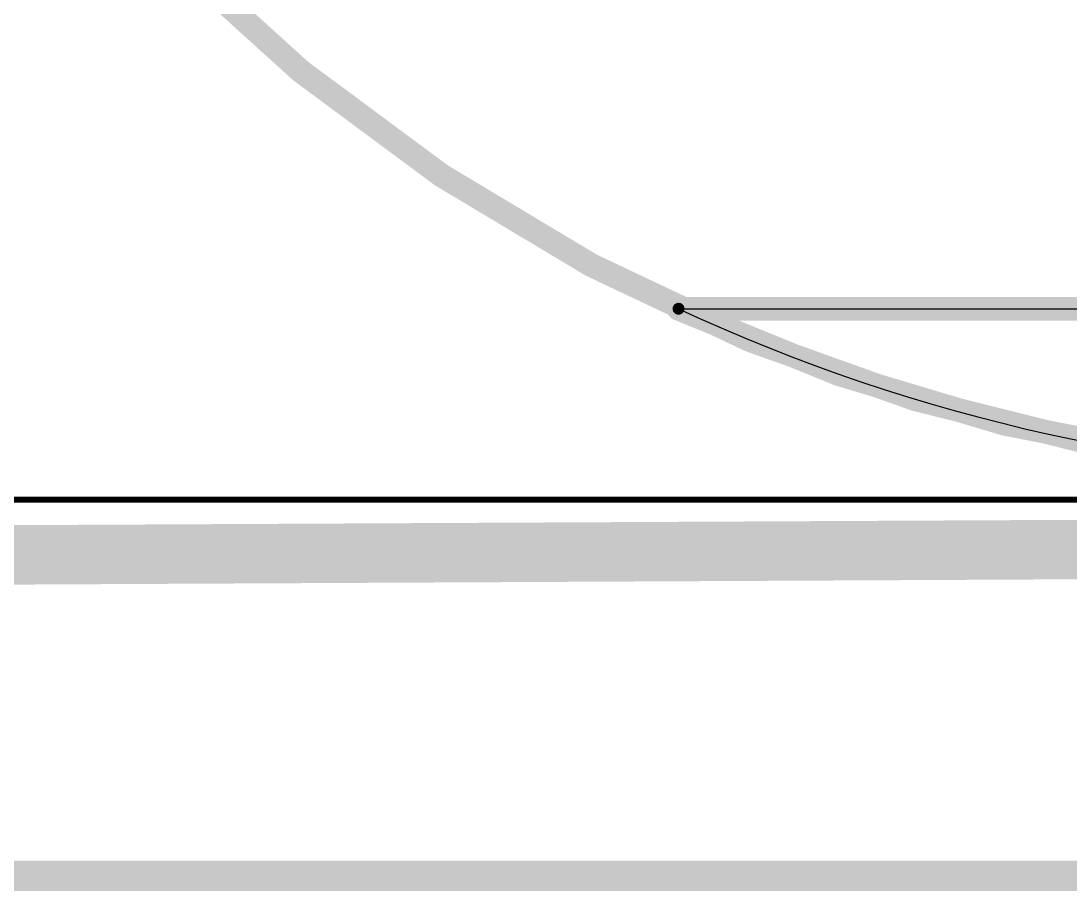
# Model space of a CAD drawing. Header units: millimetres. Extents: x 3219 to 51106, y -14166 to 2063.
# Drawn here: x 5571.6 to 5580.42, y 1788.98 to 1796.3 of the extents above; entities that cross this region are included whole.
import ezdxf

# ---------------------------------------------------------------- set-up
doc = ezdxf.new("R2010")
doc.units = ezdxf.units.MM
doc.layers.get('0').update_dxf_attribs({"lineweight": 53})
for name, color, linetype in [('Mechanical 13', 56, 'Continuous'), ('Mechanical 15', 56, 'Continuous'), ('Top Layer', 1, 'Continuous'), ('Top Overlay', 2, 'Continuous')]:
    doc.layers.add(name, color=color, linetype=linetype)

# ---------------------------------------------------------------- blocks, each defined once
blk = doc.blocks.new('CAP_TH_ALUM_ELEC_D30_00___S10_00___H30_00___122')
at = {"layer": 'Mechanical 13'}
for points in [[(15, 0, 0.1, 0.1, 1), (-15, 0, 0.1, 0.1, 1)], [(-13.6196, 6.3393, 0.05, 0.05, 1), (-13.5696, 6.3393, 0.05, 0.05, 1)]]:
    blk.add_lwpolyline(points, format="xyseb", close=True, dxfattribs=at)
blk.add_lwpolyline([(-13.5946, 6.3393, 0.1, 0.1, 0), (-13.5946, -6.3393, 0.1, 0.1, 0)], format="xyseb", dxfattribs=at)
at = {"layer": 'Mechanical 15'}
blk.add_lwpolyline([(-15.2, 15.2, 0.05, 0.05, 0), (-15.2, -15.2, 0.05, 0.05, 0)], format="xyseb", dxfattribs=at)
at = {"layer": 'Top Overlay'}
blk.add_line((-13.5946, 6.3393), (-13.5946, -6.3393), dxfattribs=at)
for points in [[(15, 0, 0.2, 0.2, 1), (-15, 0, 0.2, 0.2, 1)], [(-13.6446, 6.3393, 0.1, 0.1, 1), (-13.5446, 6.3393, 0.1, 0.1, 1)], [(-13.6446, 6.3393, 0.1, 0.1, 1), (-13.5446, 6.3393, 0.1, 0.1, 1)]]:
    blk.add_lwpolyline(points, format="xyseb", close=True, dxfattribs=at)
for points in [[(-13.5946, -6.3393, 0.2, 0.2, -0.221695), (-13.5946, 6.3393, 0.2, 0.2, 0)], [(-13.5946, 6.3393, 0.2, 0.2, 0), (-13.5946, -6.3393, 0.2, 0.2, 0)]]:
    blk.add_lwpolyline(points, format="xyseb", dxfattribs=at)
blk.add_arc((0, 0), 15, 155, 205, dxfattribs=at)

msp = doc.modelspace()

# ---------------------------------------------------------------- linework, layer by layer
at = {"layer": 'Top Layer'}
msp.add_lwpolyline([(5548.4785, 1789.1081, 0.254, 0.254, 0), (5594.3035, 1789.1081, 0.254, 0.254, 0)], format="xyseb", dxfattribs=at)
at = {"layer": 'Top Overlay'}
msp.add_lwpolyline([(5514.5955, 1791.5231, 0.5, 0.5, 0), (5618.6776, 1792.0445, 0.5, 0.5, 0)], format="xyseb", dxfattribs=at)

# ---------------------------------------------------------------- block references
at = {"rotation": 90}
msp.add_blockref('CAP_TH_ALUM_ELEC_D30_00___S10_00___H30_00___122', (5583.4705, 1807.4731), dxfattribs=at)

doc.saveas('drawing.dxf')
